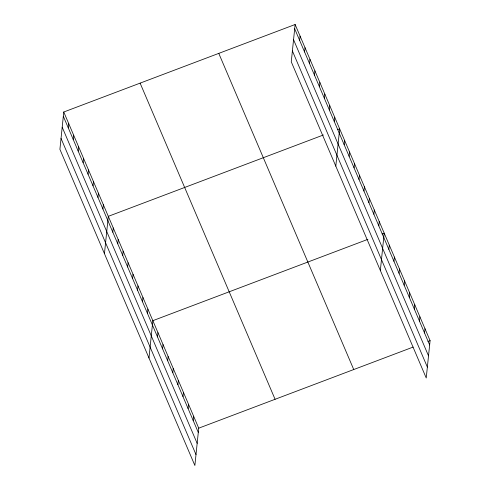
<?xml version="1.0" encoding="UTF-8"?>
<svg xmlns="http://www.w3.org/2000/svg" width="490" height="490" viewBox="0 0 490 490"><rect width="100%" height="100%" fill="white"/><g stroke="black" fill="none" stroke-linecap="round" stroke-linejoin="round"><path stroke-width="0.73" d="M63.767 112.008L59.909 149.34L194.873 465.5L198.732 428.168L63.767 112.008L295.127 24.5L430.091 340.66L426.233 377.992L291.268 61.832L295.127 24.5M68.275 127.89L68.716 123.596M73.224 139.478L73.665 135.191M78.173 151.073L78.614 146.786M83.116 162.668L83.563 158.374M88.065 174.256L88.512 169.969M93.014 185.851L93.461 181.563M97.963 197.446L98.41 193.152M102.912 209.034L103.359 204.746M104.45 253.673L108.308 216.341L323.406 134.983M112.81 232.223L113.251 227.93M117.759 243.812L118.2 239.524M122.708 255.406L123.149 251.119M127.657 267.001L128.098 262.707M132.606 278.589L133.047 274.302M137.555 290.184L137.996 285.897M142.504 301.779L142.945 297.485M147.453 313.367L147.894 309.08M148.985 358.006L152.843 320.674L367.941 239.316M157.498 336.906L157.939 332.618M162.594 348.849L163.041 344.562M167.696 360.793L168.137 356.506M172.792 372.737L173.239 368.449M177.895 384.681L178.336 380.393M182.99 396.624L183.432 392.337M188.093 408.568L188.534 404.281M193.189 420.512L193.63 416.224M299.635 40.382L300.076 36.095M304.584 51.977L305.025 47.683M309.533 63.565L309.974 59.278M314.482 75.16L314.923 70.872M319.425 86.754L319.872 82.461M324.374 98.343L324.821 94.056M329.323 109.938L329.77 105.65M334.272 121.532L334.719 117.239M335.809 166.165L339.668 128.833L337.543 129.636M344.17 144.715L344.617 140.428M349.119 156.31L349.56 152.016M354.068 167.899L354.509 163.611M359.017 179.493L359.458 175.206M363.966 191.088L364.407 186.794M368.915 202.676L369.356 198.389M373.864 214.271L374.305 209.983M378.813 225.865L379.254 221.572M380.344 270.498L384.203 233.167L382.084 233.969M388.858 249.398L389.299 245.11M393.96 261.341L394.401 257.054M399.056 273.285L399.497 268.998M404.152 285.229L404.599 280.942M409.254 297.173L409.695 292.885M414.35 309.117L414.797 304.829M419.452 321.06L419.893 316.773M424.548 333.004L424.989 328.716M198.732 428.168L413.125 347.079M427.972 341.463L430.091 340.66M294.686 28.788L429.644 344.948M293.559 39.696L428.517 355.856M292.395 50.929L427.36 367.09M218.779 53.379L353.743 369.54M140.115 83.129L275.08 399.289M63.326 116.295L198.285 432.456M62.199 127.198L197.158 443.358M61.036 138.437L196 454.598"/></g></svg>
